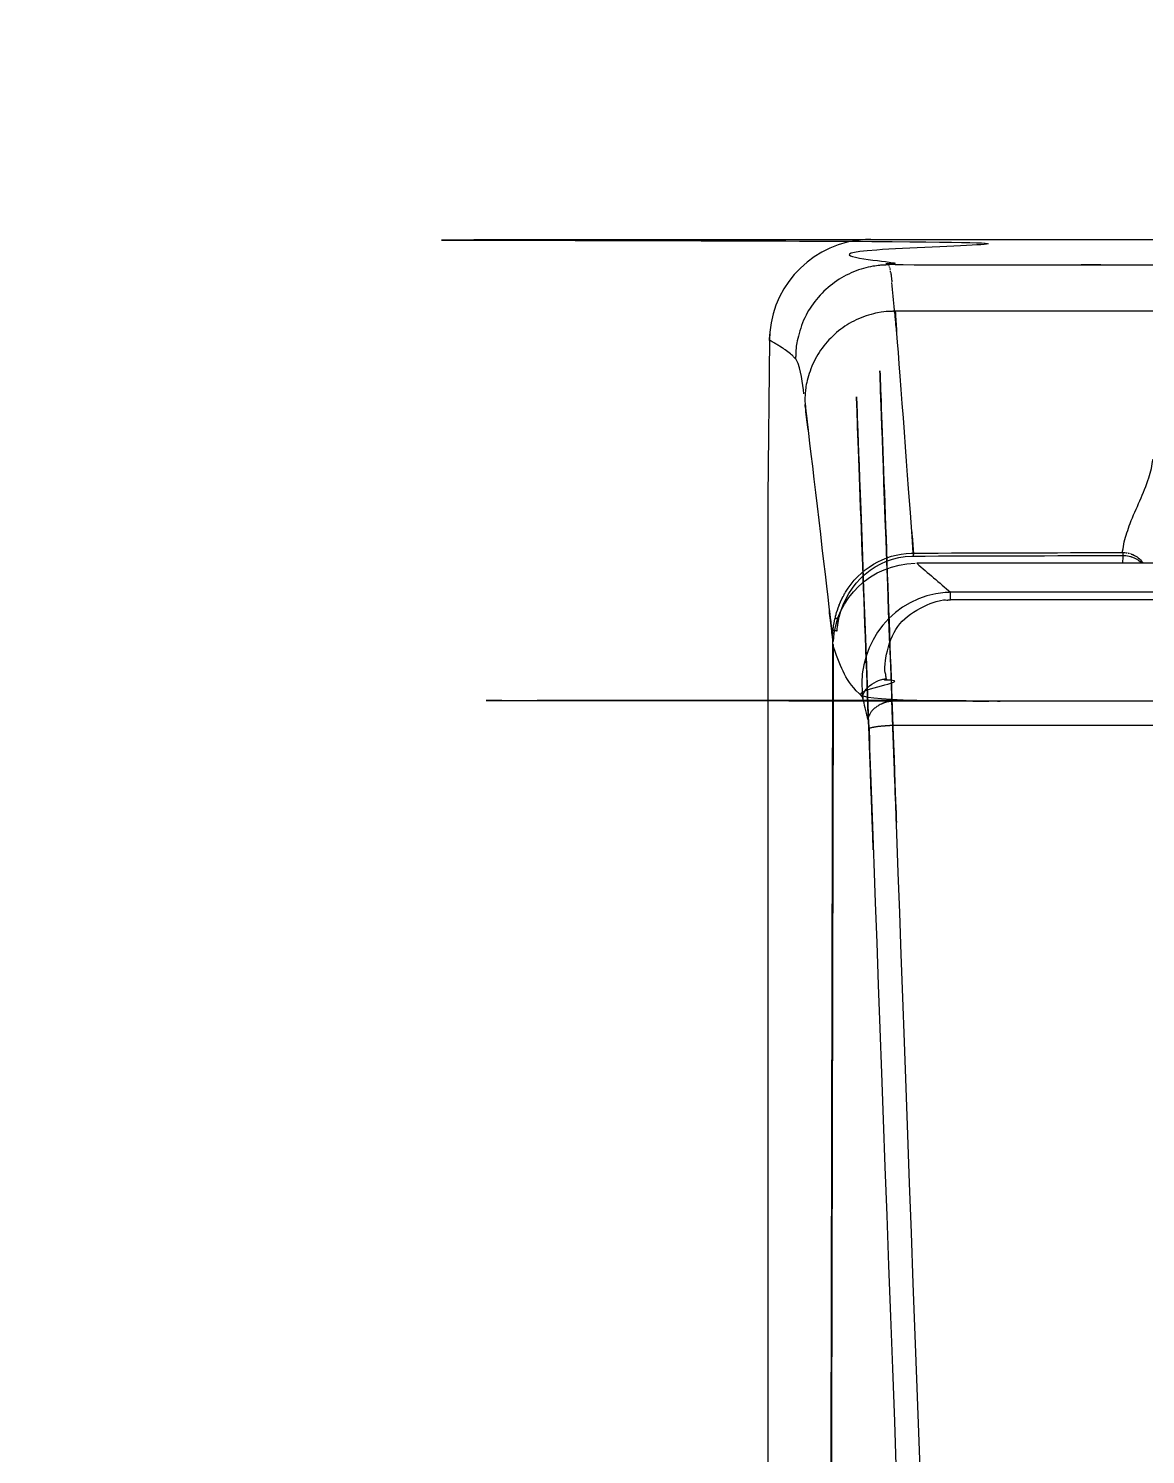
# Model space of a CAD drawing. Header units: millimetres. Extents: x 1291 to 5660, y 748 to 2981.
# Drawn here: x 4337.8 to 4393.1, y 2891.6 to 2962.2 of the extents above; entities that cross this region are included whole.
import ezdxf

# ---------------------------------------------------------------- set-up
doc = ezdxf.new("R2010")
doc.units = ezdxf.units.MM

msp = doc.modelspace()

# ---------------------------------------------------------------- linework, layer by layer
for points in [[(4379.111, 2951.722), (4379.513, 2951.733), (4379.248, 2951.729, 0.372174), (4374.51, 2947.143), (4374.488, 2946.745), (4374.503, 2947.04, -0.370245)], [(4393.507, 2948.181), (4380.688, 2948.181), (4380.684, 2948.215), (4380.681, 2948.24, 0.004018), (4380.552, 2949.603)], [(4377.181, 2694.388), (4377.13, 2695.121), (4377.159, 2695.15), (4377.159, 2696.119, -0.000012), (4377.664, 2930.282), (4377.656, 2931.667), (4377.653, 2931.675)]]:
    msp.add_lwpolyline(points, format="xyb")
for points in [[(4380.393, 2950.462), (4380.39, 2950.465)], [(4380.408, 2950.443), (4380.404, 2950.451), (4380.397, 2950.451)], [(4380.415, 2950.432), (4380.408, 2950.436)], [(4380.449, 2950.348), (4380.445, 2950.355), (4380.438, 2950.366), (4380.438, 2950.381), (4380.43, 2950.384)], [(4380.46, 2950.307), (4380.452, 2950.314)], [(4380.478, 2950.241), (4380.471, 2950.248), (4380.467, 2950.255), (4380.467, 2950.278), (4380.46, 2950.289)], [(4380.493, 2950.115), (4380.489, 2950.13), (4380.489, 2950.156), (4380.482, 2950.174)], [(4374.488, 2946.741), (4374.411, 2938.965), (4374.415, 2751.242)], [(4381.605, 2936.213), (4381.605, 2936.066)], [(4391.975, 2936.239), (4391.971, 2936.231)], [(4391.99, 2936.243), (4391.99, 2936.139), (4391.986, 2936.117)], [(4392.17, 2936.228), (4392.181, 2936.224), (4392.192, 2936.224), (4392.207, 2936.217)], [(4392.229, 2936.213), (4392.24, 2936.209)], [(4392.259, 2936.209), (4392.27, 2936.206), (4392.273, 2936.202), (4392.299, 2936.202)], [(4392.318, 2936.198), (4392.325, 2936.191)], [(4392.347, 2936.187), (4392.358, 2936.184)], [(4391.986, 2936.066), (4391.979, 2935.705)], [(4392.911, 2935.742), (4392.918, 2935.738)], [(5185.367, 2934.264), (5185.367, 2933.896), (4383.462, 2933.896), (4383.462, 2934.264)], [(4377.656, 2931.995), (4377.649, 2931.999)], [(4377.653, 2931.686), (4377.13, 2695.077)], [(4377.664, 2931.612), (4377.656, 2931.616)]]:
    msp.add_lwpolyline(points)
for points, weights, knots in [([(4385.606, 2760.971), (4385.952, 2760.993), (4386.302, 2761.001), (4386.648, 2761.03), (4386.678, 2761.031), (4386.707, 2761.032), (4386.737, 2761.034), (4386.732, 2761.121), (4386.727, 2761.208), (4386.722, 2761.295), (4386.693, 2761.989), (4386.659, 2762.683), (4386.619, 2763.377), (4386.615, 2763.464), (4386.611, 2763.551), (4386.608, 2763.638), (4386.602, 2763.724), (4386.595, 2763.81), (4386.589, 2763.896), (4383.785, 2818.421), (4381.791, 2872.983), (4380.607, 2927.567), (4380.604, 2927.612), (4380.602, 2927.656), (4380.6, 2927.7)], [1, 1, 1, 1, 1, 1, 1, 1, 1, 1, 0.99997895885, 0.99997895885, 1, 1, 1, 1, 1, 1, 1, 0.999926453071, 0.999926453071, 1, 1, 1, 1], [0, 0, 0, 0, 1, 1, 1, 2, 2, 2, 3, 3, 3, 3.01589, 3.01589, 3.01589, 4.01589, 4.01589, 4.01589, 5.01589, 5.01589, 5.01589, 5.045598, 5.045598, 5.045598, 6.045598, 6.045598, 6.045598, 6.045598]), ([(4379.369, 2927.998), (4379.37, 2927.985), (4379.372, 2927.971), (4379.373, 2927.958), (4379.397, 2927.839), (4379.411, 2927.718), (4379.417, 2927.597), (4379.417, 2927.58), (4379.417, 2927.562), (4379.417, 2927.545), (4379.421, 2927.501), (4379.424, 2927.457), (4379.428, 2927.413), (4379.428, 2927.096), (4379.454, 2926.816), (4379.447, 2926.503), (4379.45, 2926.417), (4379.454, 2926.331), (4379.458, 2926.245), (4379.459, 2926.202), (4379.46, 2926.159), (4379.461, 2926.116), (4380.651, 2871.125), (4382.681, 2816.158), (4385.551, 2761.229), (4385.555, 2761.143), (4385.56, 2761.057), (4385.565, 2760.971), (4385.571, 2760.858), (4385.578, 2760.745), (4385.584, 2760.632), (4385.642, 2759.731), (4385.695, 2758.83), (4385.742, 2757.928), (4385.748, 2757.815), (4385.754, 2757.702), (4385.76, 2757.589), (4385.764, 2757.591), (4385.768, 2757.592), (4385.772, 2757.593), (4385.774, 2757.593), (4385.776, 2757.593), (4385.779, 2757.593), (4385.9, 2757.626), (4386.026, 2757.63), (4386.147, 2757.648), (4386.157, 2757.648), (4386.167, 2757.648), (4386.177, 2757.648), (4386.189, 2757.65), (4386.201, 2757.651), (4386.214, 2757.652), (4386.425, 2757.675), (4386.638, 2757.691), (4386.851, 2757.7), (4386.866, 2757.701), (4386.88, 2757.702), (4386.895, 2757.704), (4386.907, 2757.705), (4386.92, 2757.706), (4386.932, 2757.707), (4386.943, 2757.582), (4386.954, 2757.457), (4386.965, 2757.332), (4387.566, 2754.027), (4390.859, 2750.229), (4394.48, 2750.233), (4394.567, 2750.232), (4394.654, 2750.231), (4394.741, 2750.229)], [1, 1, 1, 1, 0.99810755172, 0.99810755172, 1, 1, 1, 1, 1, 1, 1, 1, 1, 1, 1, 1, 1, 1, 1, 1, 0.999922164578, 0.999922164578, 1, 1, 1, 1, 1, 1, 1, 0.999987556809, 0.999987556809, 1, 1, 1, 1, 1, 1, 1, 1, 1, 1, 1, 1, 1, 1, 1, 1, 1, 1, 1, 0.999603657616, 0.999603657616, 1, 1, 1, 1, 1, 1, 1, 1, 1, 1, 1, 1, 1, 1, 1, 1], [0, 0, 0, 0, 1, 1, 1, 1.150732, 1.150732, 1.150732, 2.150732, 2.150732, 2.150732, 3.150732, 3.150732, 3.150732, 4.150732, 4.150732, 4.150732, 5.150732, 5.150732, 5.150732, 6.150732, 6.150732, 6.150732, 6.181294, 6.181294, 6.181294, 7.181294, 7.181294, 7.181294, 8.181294, 8.181294, 8.181294, 8.193514, 8.193514, 8.193514, 9.193514, 9.193514, 9.193514, 10.193514, 10.193514, 10.193514, 11.193514, 11.193514, 11.193514, 12.193514, 12.193514, 12.193514, 13.193514, 13.193514, 13.193514, 14.193514, 14.193514, 14.193514, 14.262482, 14.262482, 14.262482, 15.262482, 15.262482, 15.262482, 16.262482, 16.262482, 16.262482, 17.262482, 17.262482, 17.262482, 18.262482, 18.262482, 18.262482, 19.262482, 19.262482, 19.262482, 19.262482]), ([(4380.6, 2927.696), (4649.807, 2927.698), (4919.015, 2927.699), (5188.222, 2927.7), (5188.221, 2927.656), (5188.22, 2927.612), (5188.219, 2927.567), (5188.206, 2927.22), (5188.195, 2926.872), (5188.185, 2926.525), (5188.183, 2926.482), (5188.181, 2926.439), (5188.178, 2926.396), (5188.177, 2926.354), (5188.176, 2926.312), (5188.174, 2926.271), (5186.985, 2871.25), (5184.961, 2816.254), (5182.104, 2761.295), (5182.1, 2761.208), (5182.096, 2761.121), (5182.093, 2761.034), (5182.118, 2761.032), (5182.144, 2761.031), (5182.17, 2761.03), (5182.197, 2761.028), (5182.224, 2761.025), (5182.251, 2761.023), (5182.448, 2761.009), (5182.646, 2760.999), (5182.844, 2760.993), (5182.854, 2760.992), (5182.864, 2760.991), (5182.874, 2760.99), (5182.885, 2760.99), (5182.896, 2760.99), (5182.907, 2760.99), (5183.006, 2760.982), (5183.106, 2760.971), (5183.201, 2760.975)], [1, 1, 1, 1, 1, 1, 1, 0.999991239231, 0.999991239231, 1, 1, 1, 1, 1, 1, 1, 0.999923277924, 0.999923277924, 1, 1, 1, 1, 1, 1, 1, 1, 1, 1, 0.999890487899, 0.999890487899, 1, 1, 1, 1, 1, 1, 1, 1, 1, 1], [0, 0, 0, 0, 1, 1, 1, 2, 2, 2, 2.010253, 2.010253, 2.010253, 3.010253, 3.010253, 3.010253, 4.010253, 4.010253, 4.010253, 4.040596, 4.040596, 4.040596, 5.040596, 5.040596, 5.040596, 6.040596, 6.040596, 6.040596, 7.040596, 7.040596, 7.040596, 7.076848, 7.076848, 7.076848, 8.076848, 8.076848, 8.076848, 9.076848, 9.076848, 9.076848, 10.076848, 10.076848, 10.076848, 10.076848]), ([(5194.334, 2946.741), (5194.289, 2946.717), (5194.245, 2946.692), (5194.201, 2946.667), (5193.836, 2946.461), (5193.472, 2946.248), (5193.166, 2945.957), (5193.107, 2945.893), (5193.048, 2945.829), (5192.989, 2945.765), (5193.004, 2945.787), (5193.018, 2945.809), (5193.033, 2945.831), (5193.028, 2945.971), (5193.023, 2946.111), (5193.018, 2946.251), (5192.818, 2948.576), (5191.175, 2950.233), (5188.852, 2950.454), (5188.715, 2950.462), (5188.577, 2950.469), (5188.44, 2950.476), (5188.479, 2950.518), (5188.518, 2950.56), (5188.558, 2950.602), (5188.831, 2950.906), (5189.061, 2951.244), (5189.243, 2951.611), (5189.266, 2951.652), (5189.289, 2951.692), (5189.313, 2951.733), (4919.379, 2951.733), (4649.446, 2951.733), (4379.513, 2951.733), (4379.535, 2951.692), (4379.557, 2951.652), (4379.579, 2951.611), (4379.782, 2951.235), (4379.977, 2950.918), (4380.261, 2950.602), (4380.302, 2950.56), (4380.344, 2950.518), (4380.386, 2950.476), (4384.76, 2950.476), (4389.134, 2950.476), (4393.507, 2950.476)], [1, 1, 1, 1, 1, 1, 1, 1, 1, 1, 1, 1, 1, 1, 1, 1, 0.845425454108, 0.845425454108, 1, 1, 1, 1, 1, 1, 1, 0.993778712451, 0.993778712451, 1, 1, 1, 1, 1, 1, 1, 1, 1, 1, 1, 1, 1, 1, 1, 1, 1, 1, 1], [0, 0, 0, 0, 1, 1, 1, 2, 2, 2, 3, 3, 3, 4, 4, 4, 5, 5, 5, 6.389736, 6.389736, 6.389736, 7.389736, 7.389736, 7.389736, 8.389736, 8.389736, 8.389736, 8.663181, 8.663181, 8.663181, 9.663181, 9.663181, 9.663181, 10.663181, 10.663181, 10.663181, 11.663181, 11.663181, 11.663181, 12.663181, 12.663181, 12.663181, 13.663181, 13.663181, 13.663181, 14.663181, 14.663181, 14.663181, 14.663181]), ([(4380.386, 2950.465), (4380.386, 2950.469), (4380.386, 2950.473), (4380.386, 2950.476), (4380.246, 2950.469), (4380.106, 2950.462), (4379.966, 2950.454), (4377.646, 2950.229), (4376.006, 2948.573), (4375.803, 2946.251), (4375.797, 2946.111), (4375.791, 2945.971), (4375.785, 2945.831), (4375.742, 2945.873), (4375.699, 2945.915), (4375.656, 2945.957), (4375.328, 2946.262), (4375, 2946.454), (4374.617, 2946.675), (4374.574, 2946.698), (4374.531, 2946.722), (4374.488, 2946.745)], [1, 1, 1, 1, 1, 1, 1, 0.846054257822, 0.846054257822, 1, 1, 1, 1, 1, 1, 1, 1, 1, 1, 1, 1, 1], [0, 0, 0, 0, 1, 1, 1, 2, 2, 2, 3.386787, 3.386787, 3.386787, 4.386787, 4.386787, 4.386787, 5.386787, 5.386787, 5.386787, 6.386787, 6.386787, 6.386787, 7.386787, 7.386787, 7.386787, 7.386787]), ([(4381.609, 2936.213), (4381.584, 2936.611), (4381.56, 2937.009), (4381.535, 2937.407), (4381.371, 2940.606), (4381.132, 2943.8), (4380.817, 2946.988), (4380.774, 2947.386), (4380.731, 2947.784), (4380.688, 2948.181), (4380.555, 2948.177), (4380.423, 2948.172), (4380.29, 2948.167), (4378.06, 2947.956), (4376.475, 2946.374), (4376.26, 2944.144), (4376.254, 2944.012), (4376.248, 2943.879), (4376.242, 2943.746), (4376.287, 2943.341), (4376.333, 2942.936), (4376.378, 2942.531), (4376.739, 2939.407), (4377.107, 2936.285), (4377.483, 2933.163), (4377.529, 2932.777), (4377.574, 2932.392), (4377.619, 2932.006), (4377.619, 2932.035), (4377.619, 2932.063), (4377.619, 2932.091), (4377.619, 2932.231), (4377.634, 2932.264), (4377.634, 2932.375), (4377.637, 2932.388), (4377.639, 2932.402), (4377.642, 2932.415), (4377.644, 2932.413), (4377.646, 2932.41), (4377.649, 2932.408), (4377.7, 2932.386), (4377.759, 2932.382), (4377.811, 2932.375), (4377.821, 2932.373), (4377.831, 2932.372), (4377.84, 2932.371), (4377.842, 2932.391), (4377.843, 2932.41), (4377.844, 2932.43), (4377.863, 2932.585), (4377.885, 2932.758), (4377.914, 2932.909), (4377.918, 2932.928), (4377.922, 2932.948), (4377.925, 2932.968), (4377.915, 2932.97), (4377.906, 2932.973), (4377.896, 2932.975), (4377.859, 2932.979), (4377.796, 2932.99), (4377.759, 2932.975)], [1, 1, 1, 1, 0.999813717955, 0.999813717955, 1, 1, 1, 1, 1, 1, 1, 0.84735598921, 0.84735598921, 1, 1, 1, 1, 1, 1, 1, 0.999998086936, 0.999998086936, 1, 1, 1, 1, 1, 1, 1, 1, 1, 1, 1, 1, 1, 1, 1, 1, 1, 1, 1, 1, 1, 1, 1, 1, 1, 1, 1, 1, 1, 1, 1, 1, 1, 1, 1, 1, 1], [0, 0, 0, 0, 1, 1, 1, 1.047281, 1.047281, 1.047281, 2.047281, 2.047281, 2.047281, 3.047281, 3.047281, 3.047281, 4.427947, 4.427947, 4.427947, 5.427947, 5.427947, 5.427947, 6.427947, 6.427947, 6.427947, 6.432738, 6.432738, 6.432738, 7.432738, 7.432738, 7.432738, 8.432738, 8.432738, 8.432738, 9.432738, 9.432738, 9.432738, 10.432738, 10.432738, 10.432738, 11.432738, 11.432738, 11.432738, 12.432738, 12.432738, 12.432738, 13.432738, 13.432738, 13.432738, 14.432738, 14.432738, 14.432738, 15.432738, 15.432738, 15.432738, 16.432738, 16.432738, 16.432738, 17.432738, 17.432738, 17.432738, 18.432738, 18.432738, 18.432738, 18.432738]), ([(4377.969, 2933.708), (4377.971, 2933.714), (4377.972, 2933.72), (4377.973, 2933.727), (4378.014, 2933.8), (4378.043, 2933.874), (4378.08, 2933.951), (4378.084, 2933.956), (4378.087, 2933.961), (4378.091, 2933.966), (4378.092, 2933.97), (4378.093, 2933.973), (4378.095, 2933.977), (4378.096, 2933.982), (4378.097, 2933.987), (4378.098, 2933.992), (4378.113, 2934.014), (4378.127, 2934.038), (4378.139, 2934.062)], [1, 1, 1, 1, 1, 1, 1, 1, 1, 1, 1, 1, 1, 1, 1, 1, 0.998834938032, 0.998834938032, 1], [0, 0, 0, 0, 1, 1, 1, 2, 2, 2, 3, 3, 3, 4, 4, 4, 5, 5, 5, 5.118257, 5.118257, 5.118257, 5.118257]), ([(5185.367, 2933.9), (5185.439, 2933.896), (5185.51, 2933.892), (5185.581, 2933.889), (5187.375, 2933.76), (5188.782, 2932.117), (5188.594, 2930.315), (5188.578, 2930.211), (5188.562, 2930.107), (5188.546, 2930.002), (5188.537, 2929.964), (5188.527, 2929.926), (5188.517, 2929.888), (5188.446, 2929.591), (5188.374, 2929.293), (5188.3, 2928.997), (5188.292, 2928.96), (5188.285, 2928.923), (5188.278, 2928.886), (4919.033, 2928.886), (4649.789, 2928.886), (4380.544, 2928.886), (4380.536, 2928.923), (4380.527, 2928.96), (4380.519, 2928.997), (4380.453, 2929.295), (4380.382, 2929.592), (4380.305, 2929.888), (4380.296, 2929.926), (4380.288, 2929.964), (4380.279, 2930.002)], [1, 1, 1, 1, 1, 1, 1, 1, 1, 1, 1, 1, 1, 0.999988590276, 0.999988590276, 1, 1, 1, 1, 1, 1, 1, 1, 1, 1, 0.999879806573, 0.999879806573, 1, 1, 1, 1], [0, 0, 0, 0, 1, 1, 1, 2, 2, 2, 3, 3, 3, 4, 4, 4, 4.011701, 4.011701, 4.011701, 5.011701, 5.011701, 5.011701, 6.011701, 6.011701, 6.011701, 7.011701, 7.011701, 7.011701, 7.04968, 7.04968, 7.04968, 8.04968, 8.04968, 8.04968, 8.04968]), ([(4377.642, 2932.415), (4377.643, 2932.425), (4377.644, 2932.435), (4377.645, 2932.445), (4377.66, 2932.607), (4377.697, 2932.776), (4377.726, 2932.935), (4377.728, 2932.943), (4377.729, 2932.952), (4377.73, 2932.96), (4377.732, 2932.963), (4377.735, 2932.965), (4377.737, 2932.968), (4377.739, 2932.97), (4377.74, 2932.973), (4377.741, 2932.975), (4377.747, 2932.975), (4377.753, 2932.975), (4377.759, 2932.975), (4377.768, 2933.053), (4377.779, 2933.13), (4377.793, 2933.207), (4377.853, 2933.348), (4377.904, 2933.493), (4377.944, 2933.642), (4377.945, 2933.648), (4377.946, 2933.654), (4377.947, 2933.66), (4377.951, 2933.665), (4377.955, 2933.67), (4377.958, 2933.675), (4377.958, 2933.681), (4377.958, 2933.687), (4377.958, 2933.693)], [1, 1, 1, 1, 1, 1, 1, 1, 1, 1, 1, 1, 1, 1, 1, 1, 1, 1, 1, 0.999587934859, 0.999587934859, 1, 0.998316234401, 0.998316234401, 1, 1, 1, 1, 1, 1, 1, 1, 1, 1], [0, 0, 0, 0, 1, 1, 1, 2, 2, 2, 3, 3, 3, 4, 4, 4, 5, 5, 5, 6, 6, 6, 6.070323, 6.070323, 6.070323, 6.212498, 6.212498, 6.212498, 7.212498, 7.212498, 7.212498, 8.212498, 8.212498, 8.212498, 9.212498, 9.212498, 9.212498, 9.212498]), ([(4379.458, 2927.56), (4379.752, 2927.645), (4380.139, 2927.667), (4380.445, 2927.689), (4380.496, 2927.693), (4380.548, 2927.696), (4380.6, 2927.7), (4380.6, 2927.744), (4380.6, 2927.788), (4380.6, 2927.833), (4380.596, 2928.172), (4380.57, 2928.496), (4380.552, 2928.835), (4380.549, 2928.852), (4380.547, 2928.869), (4380.544, 2928.886), (4380.492, 2928.876), (4380.439, 2928.867), (4380.386, 2928.857), (4380.01, 2928.794), (4379.517, 2928.492), (4379.395, 2928.113), (4379.386, 2928.075), (4379.378, 2928.036), (4379.369, 2927.998), (4379.359, 2928.034), (4379.35, 2928.07), (4379.34, 2928.105), (4379.276, 2928.394), (4379.207, 2928.681), (4379.133, 2928.967), (4379.126, 2929.004), (4379.119, 2929.041), (4379.111, 2929.078), (4379.111, 2929.089), (4379.111, 2929.1), (4379.111, 2929.111), (4379.178, 2929.557), (4379.738, 2929.91), (4380.146, 2929.977), (4380.191, 2929.985), (4380.235, 2929.994), (4380.279, 2930.002), (4380.262, 2930.107), (4380.245, 2930.211), (4380.228, 2930.315), (4380.047, 2932.117), (4381.451, 2933.76), (4383.241, 2933.889), (4383.314, 2933.892), (4383.388, 2933.896), (4383.462, 2933.9)], [1, 1, 1, 1, 1, 1, 1, 1, 1, 1, 1, 1, 1, 1, 1, 1, 1, 1, 1, 1, 1, 1, 1, 1, 1, 1, 1, 1, 0.999889727664, 0.999889727664, 1, 1, 1, 1, 1, 1, 1, 1, 1, 1, 1, 1, 1, 1, 1, 1, 1, 1, 1, 1, 1, 1], [0, 0, 0, 0, 1, 1, 1, 2, 2, 2, 3, 3, 3, 4, 4, 4, 5, 5, 5, 6, 6, 6, 7, 7, 7, 8, 8, 8, 9, 9, 9, 9.036377, 9.036377, 9.036377, 10.036377, 10.036377, 10.036377, 11.036377, 11.036377, 11.036377, 12.036377, 12.036377, 12.036377, 13.036377, 13.036377, 13.036377, 14.036377, 14.036377, 14.036377, 15.036377, 15.036377, 15.036377, 16.036377, 16.036377, 16.036377, 16.036377])]:
    msp.add_rational_spline(points, weights, degree=3, knots=knots)
for points, knots in [([(4393.706, 2951.077), (4393.709, 2951.074), (4393.711, 2951.072), (4393.714, 2951.07), (4393.802, 2951.033), (4394.034, 2951.036), (4394.134, 2951.033), (4654.294, 2951.033), (4914.454, 2951.033), (5174.615, 2951.033)], [0, 0, 0, 0, 1, 1, 1, 2, 2, 2, 3, 3, 3, 3]), ([(4393.588, 2950.082), (4393.592, 2950.085), (4393.596, 2950.087), (4393.599, 2950.09), (4393.629, 2950.086), (4393.655, 2950.097), (4393.68, 2950.101), (4393.684, 2950.102), (4393.688, 2950.103), (4393.692, 2950.104), (4654.166, 2950.104), (4914.641, 2950.104), (5175.116, 2950.104), (5175.15, 2950.112), (5175.184, 2950.119), (5175.219, 2950.126), (5175.186, 2950.108), (5175.197, 2950.13), (5175.156, 2950.112), (5175.204, 2950.119), (5175.252, 2950.126), (5175.3, 2950.134), (5175.301, 2950.135), (5175.302, 2950.136), (5175.303, 2950.138), (5175.306, 2950.139), (5175.308, 2950.14), (5175.311, 2950.141)], [0, 0, 0, 0, 1, 1, 1, 2, 2, 2, 3, 3, 3, 4, 4, 4, 5, 5, 5, 6, 6, 6, 7, 7, 7, 8, 8, 8, 9, 9, 9, 9]), ([(4380.493, 2950.104), (4380.495, 2950.099), (4380.498, 2950.095), (4380.5, 2950.09), (4380.506, 2950.045), (4380.512, 2950.001), (4380.519, 2949.957), (4380.519, 2949.952), (4380.519, 2949.947), (4380.519, 2949.942), (4380.522, 2949.854), (4380.537, 2949.835), (4380.541, 2949.754), (4380.542, 2949.745), (4380.543, 2949.735), (4380.544, 2949.725), (4380.544, 2949.704), (4380.544, 2949.683), (4380.544, 2949.662), (4380.547, 2949.651), (4380.549, 2949.64), (4380.552, 2949.629)], [0, 0, 0, 0, 1, 1, 1, 2, 2, 2, 3, 3, 3, 4, 4, 4, 5, 5, 5, 6, 6, 6, 7, 7, 7, 7]), ([(4393.706, 2948.999), (4393.707, 2948.998), (4393.709, 2948.997), (4393.71, 2948.996), (4393.711, 2948.993), (4393.712, 2948.991), (4393.714, 2948.988), (4393.717, 2948.988), (4393.721, 2948.988), (4393.725, 2948.988), (4393.727, 2948.987), (4393.73, 2948.986), (4393.732, 2948.985), (4393.776, 2948.985), (4393.791, 2948.977), (4393.828, 2948.97), (4393.838, 2948.97), (4393.847, 2948.97), (4393.857, 2948.97), (4393.866, 2948.969), (4393.874, 2948.967), (4393.883, 2948.966), (4393.964, 2948.962), (4394.045, 2948.948), (4394.126, 2948.955), (4654.289, 2948.955), (4914.452, 2948.955), (5174.615, 2948.955)], [0, 0, 0, 0, 1, 1, 1, 2, 2, 2, 3, 3, 3, 4, 4, 4, 5, 5, 5, 6, 6, 6, 7, 7, 7, 8, 8, 8, 9, 9, 9, 9]), ([(4376.198, 2944.096), (4376.131, 2944.575), (4376.054, 2945.33), (4375.837, 2945.765), (4375.819, 2945.787), (4375.802, 2945.809), (4375.785, 2945.831)], [0, 0, 0, 0, 1, 1, 1, 2, 2, 2, 2]), ([(4393.784, 2944.678), (4393.79, 2944.677), (4393.796, 2944.676), (4393.802, 2944.675), (4393.811, 2944.673), (4393.819, 2944.672), (4393.828, 2944.671), (4393.894, 2944.664), (4393.957, 2944.664), (4394.019, 2944.656), (4394.03, 2944.655), (4394.041, 2944.654), (4394.053, 2944.652), (4654.291, 2944.652), (4914.53, 2944.652), (5174.769, 2944.652), (5174.783, 2944.654), (5174.796, 2944.655), (5174.81, 2944.656), (5174.832, 2944.659), (5174.854, 2944.661), (5174.876, 2944.664), (5174.888, 2944.664), (5174.901, 2944.664), (5174.913, 2944.664)], [0, 0, 0, 0, 1, 1, 1, 2, 2, 2, 3, 3, 3, 4, 4, 4, 5, 5, 5, 6, 6, 6, 7, 7, 7, 8, 8, 8, 8]), ([(4393.714, 2943.418), (4393.743, 2943.205), (4393.924, 2943.028), (4394.134, 2942.998), (4394.158, 2942.997), (4394.183, 2942.996), (4394.207, 2942.995), (4410.407, 2942.995), (4426.607, 2942.995), (4442.807, 2942.995), (4442.831, 2942.994), (4442.856, 2942.992), (4442.88, 2942.991), (4443.109, 2942.943), (4443.278, 2942.766), (4443.3, 2942.534), (4443.304, 2942.509), (4443.308, 2942.483), (4443.311, 2942.457), (4443.312, 2942.456), (4443.314, 2942.455), (4443.315, 2942.453), (4443.425, 2942.413), (4443.547, 2942.431), (4443.658, 2942.413), (4443.707, 2942.413), (4443.756, 2942.413), (4443.805, 2942.413), (4443.802, 2942.463), (4443.8, 2942.513), (4443.798, 2942.564), (4443.731, 2943.013), (4443.407, 2943.363), (4442.954, 2943.437), (4442.905, 2943.441), (4442.856, 2943.444), (4442.807, 2943.448), (4426.582, 2943.448), (4410.358, 2943.448), (4394.134, 2943.448), (4394.005, 2943.455), (4393.835, 2943.444), (4393.714, 2943.488), (4393.711, 2943.49), (4393.709, 2943.491), (4393.706, 2943.492), (4393.709, 2943.468), (4393.711, 2943.443), (4393.714, 2943.418)], [0, 0, 0, 0, 1, 1, 1, 2, 2, 2, 3, 3, 3, 4, 4, 4, 5, 5, 5, 6, 6, 6, 7, 7, 7, 8, 8, 8, 9, 9, 9, 10, 10, 10, 11, 11, 11, 12, 12, 12, 13, 13, 13, 14, 14, 14, 15, 15, 15, 16, 16, 16, 16]), ([(4377.623, 2932.006), (4377.622, 2932.006), (4377.621, 2932.006), (4377.619, 2932.006), (4377.473, 2866.077), (4377.327, 2800.149), (4377.181, 2734.22), (4377.18, 2734.133), (4377.179, 2734.046), (4377.177, 2733.958), (4377.176, 2733.957), (4377.175, 2733.956), (4377.174, 2733.955), (4377.139, 2733.859), (4377.105, 2733.763), (4377.071, 2733.667), (4377.072, 2733.659), (4377.073, 2733.65), (4377.074, 2733.642), (4377.074, 2733.575), (4377.137, 2733.502), (4377.192, 2733.479), (4377.201, 2733.477), (4377.209, 2733.475), (4377.218, 2733.472)], [0, 0, 0, 0, 1, 1, 1, 2, 2, 2, 3, 3, 3, 4, 4, 4, 5, 5, 5, 6, 6, 6, 7, 7, 7, 8, 8, 8, 8]), ([(4391.975, 2936.261), (4391.976, 2936.265), (4391.977, 2936.268), (4391.979, 2936.272), (4391.979, 2936.284), (4391.979, 2936.297), (4391.979, 2936.309), (4392.007, 2936.461), (4392.035, 2936.613), (4392.063, 2936.766), (4392.105, 2936.917), (4392.147, 2937.068), (4392.189, 2937.219), (4392.243, 2937.371), (4392.297, 2937.523), (4392.351, 2937.676), (4392.645, 2938.442), (4393.028, 2939.16), (4393.279, 2939.945), (4393.322, 2940.097), (4393.365, 2940.249), (4393.408, 2940.401), (4393.434, 2940.552), (4393.459, 2940.704), (4393.485, 2940.855), (4393.486, 2940.853), (4393.488, 2940.852), (4393.489, 2940.851), (4393.5, 2940.851), (4393.511, 2940.844), (4393.518, 2940.84)], [0, 0, 0, 0, 1, 1, 1, 2, 2, 2, 3, 3, 3, 4, 4, 4, 5, 5, 5, 6, 6, 6, 7, 7, 7, 8, 8, 8, 9, 9, 9, 10, 10, 10, 10]), ([(4378.139, 2934.062), (4378.14, 2934.067), (4378.141, 2934.072), (4378.143, 2934.077), (4378.146, 2934.08), (4378.15, 2934.084), (4378.154, 2934.088), (4378.161, 2934.113), (4378.176, 2934.132), (4378.187, 2934.154), (4378.19, 2934.16), (4378.194, 2934.166), (4378.198, 2934.172), (4378.199, 2934.176), (4378.2, 2934.18), (4378.201, 2934.183), (4378.206, 2934.191), (4378.211, 2934.198), (4378.216, 2934.205), (4378.219, 2934.208), (4378.221, 2934.21), (4378.224, 2934.213), (4378.236, 2934.234), (4378.248, 2934.255), (4378.26, 2934.275), (4378.927, 2935.406), (4380.183, 2936.187), (4381.502, 2936.206), (4381.514, 2936.208), (4381.527, 2936.211), (4381.539, 2936.213), (4385.034, 2936.223), (4388.528, 2936.233), (4392.023, 2936.243), (4392.026, 2936.241), (4392.03, 2936.24), (4392.034, 2936.239), (4392.067, 2936.243), (4392.122, 2936.235), (4392.155, 2936.228)], [0, 0, 0, 0, 1, 1, 1, 2, 2, 2, 3, 3, 3, 4, 4, 4, 5, 5, 5, 6, 6, 6, 7, 7, 7, 8, 8, 8, 9, 9, 9, 10, 10, 10, 11, 11, 11, 12, 12, 12, 13, 13, 13, 13]), ([(4392.391, 2936.173), (4392.394, 2936.171), (4392.396, 2936.17), (4392.399, 2936.169), (4392.403, 2936.168), (4392.408, 2936.166), (4392.413, 2936.165), (4392.416, 2936.165), (4392.418, 2936.165), (4392.421, 2936.165), (4392.423, 2936.163), (4392.426, 2936.16), (4392.428, 2936.158), (4392.432, 2936.157), (4392.435, 2936.155), (4392.439, 2936.154), (4392.443, 2936.152), (4392.446, 2936.149), (4392.45, 2936.147), (4392.454, 2936.147), (4392.457, 2936.147), (4392.461, 2936.147), (4392.462, 2936.144), (4392.464, 2936.142), (4392.465, 2936.139), (4392.473, 2936.138), (4392.482, 2936.137), (4392.491, 2936.136), (4392.686, 2936.044), (4392.841, 2935.929), (4392.97, 2935.756), (4392.973, 2935.751), (4392.977, 2935.746), (4392.981, 2935.742)], [0, 0, 0, 0, 1, 1, 1, 2, 2, 2, 3, 3, 3, 4, 4, 4, 5, 5, 5, 6, 6, 6, 7, 7, 7, 8, 8, 8, 9, 9, 9, 10, 10, 10, 11, 11, 11, 11]), ([(5191.169, 2931.763), (5191.129, 2933.951), (5189.294, 2935.668), (5187.128, 2935.708), (4918.68, 2935.708), (4650.231, 2935.708), (4381.782, 2935.708), (4382.342, 2935.23), (4382.902, 2934.751), (4383.462, 2934.272), (4383.373, 2934.267), (4383.285, 2934.262), (4383.197, 2934.257), (4380.692, 2934.077), (4378.85, 2931.796), (4379.078, 2929.325), (4379.089, 2929.245), (4379.1, 2929.165), (4379.111, 2929.085), (4379.102, 2929.092), (4379.092, 2929.1), (4379.082, 2929.107), (4378.209, 2929.929), (4378.08, 2930.452), (4377.678, 2931.531), (4377.675, 2931.541), (4377.671, 2931.551), (4377.667, 2931.561), (4377.666, 2931.562), (4377.665, 2931.563), (4377.664, 2931.564)], [0, 0, 0, 0, 1, 1, 1, 2, 2, 2, 3, 3, 3, 4, 4, 4, 5, 5, 5, 6, 6, 6, 7, 7, 7, 8, 8, 8, 9, 9, 9, 10, 10, 10, 10]), ([(4377.925, 2932.968), (4377.931, 2932.99), (4377.937, 2933.012), (4377.944, 2933.034), (4378.338, 2934.729), (4379.774, 2936.029), (4381.543, 2936.066), (4385.05, 2936.076), (4388.556, 2936.085), (4392.063, 2936.095), (4392.166, 2936.084), (4392.273, 2936.069), (4392.373, 2936.04), (4392.381, 2936.037), (4392.39, 2936.035), (4392.399, 2936.033), (4392.406, 2936.031), (4392.413, 2936.03), (4392.421, 2936.029), (4392.594, 2935.963), (4392.726, 2935.9), (4392.866, 2935.778), (4392.868, 2935.776), (4392.869, 2935.773), (4392.87, 2935.771), (4392.874, 2935.77), (4392.877, 2935.769), (4392.881, 2935.767), (4392.881, 2935.766), (4392.881, 2935.765), (4392.881, 2935.764), (4392.886, 2935.759), (4392.891, 2935.754), (4392.896, 2935.749), (4392.9, 2935.748), (4392.903, 2935.746), (4392.907, 2935.745)], [0, 0, 0, 0, 1, 1, 1, 2, 2, 2, 3, 3, 3, 4, 4, 4, 5, 5, 5, 6, 6, 6, 7, 7, 7, 8, 8, 8, 9, 9, 9, 10, 10, 10, 11, 11, 11, 12, 12, 12, 12]), ([(5191.143, 2931.531), (5190.749, 2930.426), (5190.613, 2929.951), (5189.747, 2929.1), (5189.739, 2929.091), (5189.73, 2929.083), (5189.722, 2929.074), (5189.736, 2929.207), (5189.751, 2929.339), (5189.766, 2929.472), (5189.902, 2931.914), (5188.06, 2934.102), (5185.596, 2934.257), (5185.52, 2934.262), (5185.444, 2934.267), (5185.367, 2934.272), (4918.066, 2934.272), (4650.764, 2934.272), (4383.462, 2934.272)], [0, 0, 0, 0, 1, 1, 1, 2, 2, 2, 3, 3, 3, 4, 4, 4, 5, 5, 5, 6, 6, 6, 6])]:
    msp.add_open_spline(points, degree=3, knots=knots)
for points in [[(4380.5, 2950.09), (4380.507, 2950.06), (4380.515, 2950.009), (4380.511, 2949.979)], [(4377.656, 2931.84), (4377.763, 2934.021), (4379.546, 2935.657), (4381.701, 2935.708)], [(4377.793, 2933.207), (4377.804, 2933.244), (4377.822, 2933.292), (4377.829, 2933.329)], [(4377.903, 2933.546), (4377.918, 2933.598), (4377.925, 2933.583), (4377.944, 2933.642)]]:
    msp.add_open_spline(points, degree=3)

doc.saveas('drawing.dxf')
